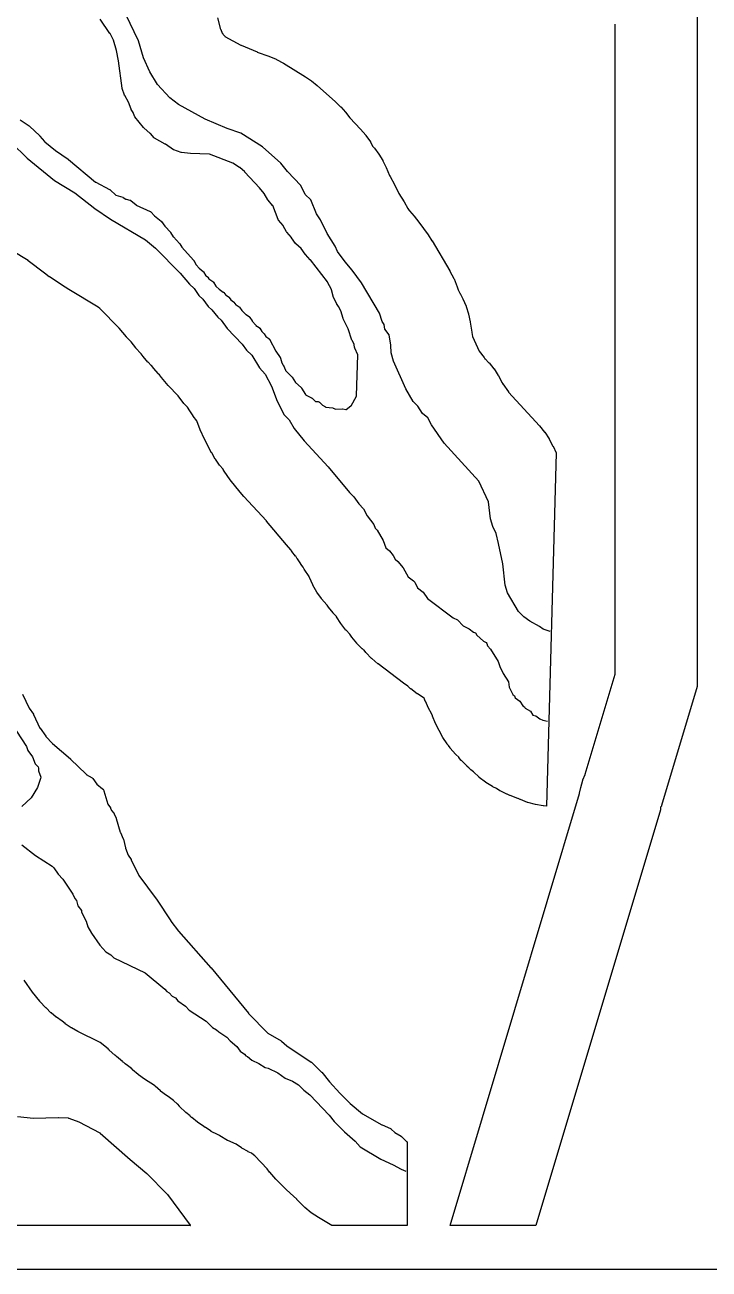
# Model space of a CAD drawing. Header units: millimetres. Extents: x 0 to 841, y 0 to 594.
# Drawn here: x 249 to 415.7, y 0 to 303.1 of the extents above; entities that cross this region are included whole.
import ezdxf

# ---------------------------------------------------------------- set-up
doc = ezdxf.new("R2010")
doc.units = ezdxf.units.MM
for name, color, linetype in [('CUT', 1, 'Continuous'), ('ENGRAVE', 5, 'Continuous'), ('SHEET_EDGE_DO_NOT_CUT', 8, 'Continuous')]:
    doc.layers.add(name, color=color, linetype=linetype)

msp = doc.modelspace()

# ---------------------------------------------------------------- linework, layer by layer
at = {"layer": 'CUT'}
for points in [[(412.83, 316.66), (412.84, 142.06), (412.84, 142.01), (412.83, 141.96), (412.82, 141.92), (404.15, 112.94), (404.14, 112.89), (404.12, 112.85), (404.09, 112.8), (403.9, 112.52), (403.9, 112.51), (403.9, 112.49), (403.87, 112.02), (403.86, 111.97), (403.85, 111.91), (373.52, 10.62), (352.64, 10.62), (384.16, 115.9), (384.17, 115.92), (384.44, 117.29), (384.45, 117.34), (384.99, 119.15), (385, 119.19), (385.55, 120.53), (385.56, 120.55), (392.83, 144.9), (392.84, 144.91), (392.84, 144.92), (392.83, 303.25)], [(295.9, 304.79), (296.71, 302.01), (296.72, 301.98), (297.11, 301.11), (297.13, 301.08), (297.33, 300.75), (297.34, 300.74), (297.35, 300.73), (297.72, 300.33), (297.73, 300.32), (297.74, 300.31), (301.64, 298.18), (301.67, 298.17), (305.62, 296.51), (305.63, 296.5), (308.41, 295.49), (308.44, 295.48), (310.24, 294.72), (310.28, 294.7), (312, 293.76), (312.02, 293.75), (317.35, 290.49), (317.37, 290.48), (318.83, 289.5), (318.86, 289.47), (320.22, 288.37), (320.24, 288.35), (324.68, 284.4), (324.7, 284.39), (325.94, 283.18), (325.97, 283.14), (327.1, 281.83), (327.12, 281.81), (328.18, 280.47), (328.19, 280.45), (330.77, 277.72), (330.79, 277.7), (332.06, 276.22), (332.09, 276.18), (333.19, 274.59), (333.22, 274.55), (333.83, 273.46), (333.83, 273.45), (333.84, 273.44), (334.13, 273.12), (334.16, 273.09), (335.23, 271.63), (335.26, 271.59), (336.2, 270.04), (336.22, 270), (337.02, 268.36), (337.03, 268.34), (337.87, 266.39), (337.87, 266.39), (337.88, 266.38), (337.99, 266.2), (338, 266.18), (339.06, 264.25), (339.07, 264.22), (340.12, 262.03), (340.14, 262), (341.4, 260.04), (341.42, 260.01), (342.32, 258.37), (342.34, 258.34), (342.68, 257.87), (342.7, 257.85), (343.87, 256.5), (343.89, 256.48), (345.01, 255.07), (345.02, 255.05), (347.25, 251.95), (347.27, 251.93), (348.2, 250.51), (348.21, 250.49), (352.58, 243.17), (352.59, 243.15), (353.56, 241.31), (353.58, 241.26), (354.35, 239.33), (354.36, 239.3), (354.61, 238.56), (354.62, 238.53), (354.98, 237.79), (355, 237.74), (355.02, 237.68), (355.02, 237.67), (355.03, 237.66), (355.73, 236.38), (355.75, 236.34), (356.52, 234.57), (356.53, 234.52), (357.12, 232.68), (357.13, 232.63), (357.53, 230.73), (357.53, 230.7), (357.93, 228.22), (357.93, 228.19), (358.04, 227.22), (358.04, 227.21), (358.05, 227.2), (359.68, 223.61), (359.68, 223.6), (359.69, 223.59), (360.89, 222.11), (360.92, 222.07), (361.12, 221.77), (361.12, 221.76), (361.13, 221.76), (362.08, 220.8), (362.11, 220.76), (363.29, 219.32), (363.32, 219.28), (364.35, 217.73), (364.38, 217.69), (365.26, 216.03), (365.27, 216.01), (365.42, 215.71), (365.42, 215.7), (365.43, 215.69), (366.81, 213.7), (366.83, 213.67), (374.36, 205.44), (374.38, 205.42), (375.63, 203.9), (375.66, 203.86), (376.74, 202.24), (376.77, 202.2), (377.69, 200.47), (377.71, 200.45), (378.45, 198.88), (376.1, 112.81), (375.35, 112.86), (375.3, 112.87), (373.43, 113.18), (373.39, 113.19), (371.56, 113.69), (371.51, 113.7), (369.74, 114.37), (369.7, 114.39), (369.19, 114.64), (369.16, 114.66), (367.23, 115.36), (367.2, 115.38), (366.49, 115.69), (366.46, 115.7), (364.79, 116.52), (364.75, 116.55), (363.91, 117.07), (363.89, 117.08), (363.01, 117.52), (362.96, 117.54), (361.31, 118.58), (361.27, 118.6), (359.73, 119.8), (359.69, 119.83), (358.34, 121.12), (358.33, 121.13), (357.7, 121.63), (357.67, 121.66), (357.2, 122.12), (357.18, 122.14), (356.8, 122.45), (356.76, 122.49), (355.38, 123.89), (355.35, 123.93), (354.76, 124.67), (354.73, 124.69), (353.99, 125.4), (353.95, 125.44), (352.67, 126.93), (352.64, 126.97), (352.26, 127.52), (352.24, 127.54), (351.94, 127.91), (351.91, 127.95), (350.86, 129.49), (350.83, 129.53), (349.93, 131.18), (349.92, 131.2), (349.07, 132.93), (349.06, 132.95), (348.31, 134.7), (348.29, 134.75), (348.1, 135.33), (348.1, 135.34), (348.09, 135.35), (347.38, 136.64), (347.37, 136.67), (346.59, 138.34), (346.58, 138.37), (346.31, 139.05), (346.31, 139.06), (346.3, 139.07), (346.08, 139.27), (346.07, 139.28), (346.06, 139.29), (344.66, 140.13), (344.62, 140.16), (343.04, 141.35), (343, 141.38), (342.37, 141.97), (342.36, 141.97), (342.35, 141.98), (341.28, 142.71), (341.26, 142.72), (335.05, 147.44), (335.03, 147.46), (333.51, 148.74), (333.47, 148.78), (332.09, 150.2), (332.06, 150.24), (331.64, 150.78), (331.63, 150.79), (331.62, 150.8), (331.25, 151.1), (331.22, 151.13), (329.9, 152.44), (329.87, 152.48), (328.68, 153.92), (328.65, 153.95), (328.16, 154.67), (328.16, 154.68), (328.15, 154.69), (327.26, 155.62), (327.23, 155.66), (326, 157.25), (325.97, 157.29), (324.95, 158.94), (324.94, 158.95), (324.94, 158.96), (324.13, 159.81), (324.1, 159.84), (323, 161.23), (322.97, 161.27), (322.67, 161.73), (322.66, 161.75), (322.65, 161.76), (322.6, 161.8), (322.56, 161.84), (321.3, 163.29), (321.26, 163.33), (320.15, 164.91), (320.12, 164.95), (319.16, 166.63), (319.14, 166.67), (318.35, 168.45), (318.34, 168.47), (318.26, 168.67), (318.25, 168.68), (318.25, 168.7), (317.07, 170.49), (317.04, 170.54), (316.81, 171.01), (316.8, 171.01), (316.8, 171.02), (316.26, 171.76), (316.25, 171.78), (315.41, 173.03), (315.39, 173.06), (315.14, 173.5), (315.13, 173.51), (315.12, 173.52), (314.99, 173.68), (314.96, 173.7), (314.07, 174.86), (314.06, 174.87), (313.8, 175.24), (313.78, 175.26), (312.74, 176.42), (312.72, 176.44), (307.9, 182.24), (307.89, 182.25), (302.36, 188.24), (302.35, 188.25), (301.44, 189.3), (301.43, 189.31), (299.05, 192.28), (299.03, 192.31), (297.58, 194.38), (297.56, 194.4), (297.31, 194.82), (297.3, 194.83), (297.3, 194.84), (296.45, 195.83), (296.43, 195.86), (295.42, 197.28), (295.4, 197.32), (294.52, 198.83), (294.51, 198.84), (292.76, 202.17), (292.75, 202.2), (291.75, 204.43), (291.74, 204.46), (290.91, 206.67), (290.9, 206.68), (290.89, 206.69), (290.02, 207.81), (289.99, 207.84), (289.19, 209.05), (289.18, 209.06), (288.62, 209.97), (288.61, 209.98), (288.6, 209.99), (287.8, 210.82), (287.76, 210.87), (286.34, 212.74), (286.32, 212.76), (283.94, 215.24), (283.92, 215.26), (282.28, 217.19), (282.26, 217.22), (281.81, 217.83), (281.8, 217.83), (281.8, 217.84), (281.5, 218.13), (281.47, 218.16), (280.4, 219.39), (280.39, 219.41), (279.83, 220.12), (279.81, 220.14), (279.01, 220.92), (278.98, 220.96), (277.83, 222.32), (277.81, 222.34), (277.31, 223), (277.28, 223.04), (276.04, 224.39), (276.01, 224.43), (274.9, 225.9), (274.88, 225.92), (274.88, 225.92), (274.88, 225.93), (274.87, 225.93), (273.79, 227.07), (273.77, 227.09), (272, 229.2), (271.99, 229.21), (267.29, 234.01), (267.27, 234.03), (266.86, 234.37), (266.86, 234.37), (266.85, 234.38), (259.7, 238.62), (259.69, 238.63), (258.81, 239.18), (258.8, 239.19), (254.98, 241.74), (254.96, 241.75), (253.8, 242.59), (253.78, 242.6), (249.84, 245.66), (249.82, 245.68), (245.9, 248.05)], [(247.82, 280.01), (250.08, 278.48), (250.11, 278.46), (250.15, 278.43), (252.62, 276.05), (252.65, 276.01), (253.82, 274.66), (253.83, 274.65), (253.84, 274.64), (256.46, 272.5), (256.48, 272.49), (259.58, 270.37), (259.62, 270.34), (266.24, 264.83), (266.25, 264.82), (266.26, 264.81), (269.66, 263.02), (269.7, 262.99), (269.73, 262.97), (269.77, 262.94), (271.16, 261.61), (271.17, 261.61), (271.18, 261.6), (272.85, 261.1), (272.9, 261.08), (272.95, 261.06), (273.63, 260.68), (273.64, 260.67), (273.65, 260.67), (274.61, 260.44), (274.65, 260.43), (274.7, 260.41), (274.74, 260.39), (274.78, 260.37), (274.82, 260.34), (276.09, 259.24), (276.1, 259.24), (276.11, 259.23), (279.56, 257.68), (279.61, 257.65), (279.65, 257.62), (279.69, 257.59), (279.73, 257.55), (280.55, 256.63), (280.56, 256.63), (280.57, 256.62), (282.18, 255.31), (282.21, 255.28), (282.24, 255.25), (282.27, 255.22), (283.13, 254.05), (283.15, 254.03), (284.46, 252.63), (284.5, 252.59), (284.52, 252.55), (285.17, 251.51), (285.18, 251.5), (285.19, 251.49), (286.68, 249.85), (286.71, 249.82), (286.74, 249.78), (287.26, 248.94), (287.27, 248.93), (287.27, 248.92), (290.08, 245.78), (290.11, 245.74), (290.14, 245.69), (290.72, 244.69), (290.72, 244.68), (290.73, 244.67), (291.47, 243.83), (291.48, 243.82), (291.49, 243.82), (292.42, 243.07), (292.46, 243.03), (292.5, 242.99), (292.53, 242.95), (293.13, 241.98), (293.14, 241.97), (293.15, 241.97), (293.48, 241.74), (293.51, 241.71), (293.55, 241.68), (293.58, 241.65), (293.6, 241.61), (293.84, 241.27), (293.85, 241.26), (293.86, 241.25), (294.81, 240.58), (294.85, 240.55), (294.88, 240.51), (294.91, 240.47), (294.94, 240.43), (295.56, 239.42), (295.57, 239.42), (295.58, 239.41), (296.31, 238.71), (296.32, 238.7), (296.33, 238.69), (297.35, 238.03), (297.39, 238), (297.43, 237.96), (297.47, 237.92), (298, 237.26), (298.01, 237.25), (298.02, 237.24), (298.63, 236.85), (298.67, 236.82), (298.71, 236.78), (298.74, 236.75), (298.77, 236.71), (299.17, 236.12), (299.18, 236.11), (299.18, 236.1), (299.86, 235.62), (299.89, 235.59), (299.92, 235.56), (299.95, 235.53), (300.44, 234.94), (300.45, 234.93), (300.46, 234.92), (301.19, 234.44), (301.23, 234.41), (301.26, 234.38), (301.29, 234.34), (301.32, 234.31), (301.86, 233.53), (301.87, 233.52), (301.87, 233.51), (302.88, 232.57), (302.89, 232.56), (302.89, 232.55), (303.7, 232.01), (303.74, 231.98), (303.78, 231.94), (303.81, 231.9), (303.84, 231.86), (304.38, 230.98), (304.39, 230.97), (304.39, 230.96), (305.29, 229.93), (305.3, 229.92), (305.32, 229.91), (306.09, 229.36), (306.13, 229.32), (306.17, 229.29), (306.2, 229.25), (306.23, 229.21), (306.72, 228.41), (306.73, 228.4), (306.74, 228.39), (307.26, 227.92), (307.29, 227.89), (307.32, 227.86), (307.34, 227.82), (307.74, 227.21), (307.74, 227.2), (307.75, 227.2), (308.44, 226.67), (308.48, 226.64), (308.52, 226.6), (308.55, 226.56), (308.58, 226.51), (310.13, 223.66), (310.14, 223.63), (311.2, 222.1), (311.23, 222.07), (311.25, 222.03), (311.26, 221.99), (311.28, 221.94), (311.58, 220.78), (311.58, 220.77), (311.59, 220.76), (311.98, 220.23), (312.01, 220.18), (312.04, 220.12), (312.51, 218.97), (312.52, 218.96), (312.53, 218.95), (314.06, 217.41), (314.1, 217.37), (314.13, 217.31), (314.93, 215.98), (314.94, 215.97), (314.95, 215.96), (316.33, 214.74), (316.37, 214.7), (316.41, 214.66), (316.44, 214.62), (317.35, 213.03), (317.36, 213.02), (317.37, 213.02), (318.87, 212.22), (318.9, 212.2), (318.94, 212.18), (318.97, 212.15), (319.81, 211.39), (319.81, 211.38), (319.83, 211.38), (320.34, 211.36), (320.4, 211.35), (320.45, 211.34), (320.5, 211.33), (320.66, 211.27), (320.7, 211.25), (320.75, 211.23), (320.79, 211.2), (320.83, 211.16), (321.51, 210.5), (321.52, 210.49), (321.53, 210.49), (322.27, 210.03), (322.28, 210.02), (322.29, 210.02), (324.02, 209.79), (324.07, 209.78), (324.11, 209.77), (324.16, 209.75), (324.75, 209.48), (324.76, 209.48), (324.78, 209.48), (326.38, 209.55), (326.43, 209.55), (326.49, 209.54), (327.25, 209.39), (327.26, 209.39), (327.27, 209.4), (328.45, 210.3), (328.46, 210.3), (328.47, 210.31), (329.85, 212.7), (329.85, 212.71), (329.85, 212.72), (330.15, 222.75), (330.15, 222.76), (330.15, 222.77), (329.41, 224.35), (329.39, 224.4), (329.37, 224.45), (329.36, 224.5), (329.27, 225.27), (329.27, 225.29), (329.26, 225.3), (328.73, 226.24), (328.71, 226.28), (328.69, 226.33), (327.8, 229.05), (327.8, 229.06), (327.79, 229.07), (326.57, 231.51), (326.55, 231.55), (326.54, 231.59), (325.99, 233.44), (325.99, 233.45), (325.98, 233.46), (325.45, 234.52), (325.45, 234.53), (325.44, 234.54), (325.07, 234.97), (325.04, 235), (325.02, 235.04), (325, 235.08), (324.27, 236.63), (324.25, 236.67), (324.24, 236.71), (323.72, 238.59), (323.72, 238.6), (323.71, 238.62), (322.73, 240.47), (322.72, 240.48), (322.71, 240.49), (318.58, 245.87), (318.56, 245.89), (317.35, 247.2), (317.3, 247.26), (316.34, 248.64), (316.33, 248.65), (316.32, 248.66), (315.02, 249.8), (314.99, 249.83), (314.96, 249.86), (314.93, 249.89), (314, 251.26), (313.98, 251.28), (312.84, 252.58), (312.81, 252.62), (312.78, 252.66), (311.91, 254.19), (311.9, 254.2), (311.9, 254.2), (310.82, 255.55), (310.79, 255.59), (310.76, 255.63), (310.74, 255.68), (309.4, 259.11), (309.39, 259.12), (309.38, 259.13), (308.27, 260.43), (308.24, 260.46), (308.22, 260.5), (307.33, 262.01), (307.31, 262.04), (306.19, 263.43), (306.17, 263.45), (302.61, 267.26), (302.59, 267.28), (301.35, 268.33), (301.32, 268.36), (299.68, 269.39), (299.67, 269.39), (299.66, 269.4), (293.96, 271.6), (293.95, 271.6), (293.93, 271.6), (289.38, 271.77), (289.34, 271.77), (287.18, 272.03), (287.13, 272.04), (287.08, 272.05), (285.33, 272.65), (285.29, 272.66), (285.25, 272.68), (285.21, 272.71), (283.23, 274.06), (283.21, 274.07), (280.62, 275.49), (280.59, 275.51), (280.55, 275.54), (280.52, 275.57), (280.49, 275.6), (279.58, 276.65), (279.58, 276.66), (279.57, 276.66), (278, 278.02), (277.96, 278.05), (277.93, 278.08), (275.81, 280.71), (275.78, 280.76), (275.76, 280.8), (275.73, 280.85), (275.39, 281.76), (275.38, 281.77), (275.38, 281.78), (274.93, 282.52), (274.9, 282.57), (274.88, 282.61), (274.29, 284.29), (274.28, 284.31), (274.28, 284.32), (273.33, 285.87), (273.3, 285.92), (273.28, 285.97), (272.73, 287.64), (272.71, 287.68), (272.7, 287.73), (271.84, 294.35), (271.83, 294.37), (271.32, 296.87), (271.32, 296.89), (270.58, 299.4), (270.57, 299.41), (270.57, 299.42), (269.76, 300.97), (269.74, 301), (267.35, 304.52)], [(248.46, 140.09), (250.03, 136.67), (250.04, 136.66), (250.05, 136.65), (251.07, 135.22), (251.09, 135.18), (251.11, 135.14), (252.68, 131.78), (252.68, 131.77), (252.69, 131.76), (254.1, 129.8), (254.12, 129.77), (255.71, 128.07), (255.73, 128.05), (260.13, 124.29), (260.16, 124.26), (263.93, 120.54), (263.94, 120.53), (263.95, 120.52), (265.39, 119.69), (265.43, 119.67), (265.47, 119.64), (265.5, 119.61), (265.53, 119.58), (265.56, 119.54), (266.52, 118.13), (266.53, 118.12), (266.54, 118.11), (267.91, 117.04), (267.95, 117.01), (267.98, 116.97), (268.02, 116.93), (268.04, 116.89), (268.21, 116.57), (268.23, 116.53), (268.25, 116.48), (269.19, 113.29), (269.19, 113.28), (269.2, 113.27), (269.84, 112.38), (269.87, 112.34), (269.89, 112.31), (269.9, 112.27), (270.12, 111.73), (270.12, 111.72), (270.13, 111.7), (270.68, 111.06), (270.7, 111.03), (270.73, 110.99), (270.75, 110.95), (271.23, 109.88), (271.26, 109.81), (272.26, 106.41), (272.27, 106.38), (272.97, 104.84), (272.99, 104.8), (273, 104.75), (273.49, 102.6), (273.5, 102.59), (273.5, 102.58), (274.2, 100.83), (274.2, 100.82), (274.21, 100.81), (274.9, 99.78), (274.92, 99.74), (274.94, 99.71), (276.75, 95.88), (276.75, 95.87), (276.76, 95.86), (281.02, 90.17), (281.04, 90.14), (284.56, 84.82), (284.57, 84.8), (286.45, 82.32), (286.46, 82.3), (294.35, 73.43), (294.36, 73.42), (303.49, 62.32), (303.5, 62.3), (308.19, 57.47), (308.2, 57.46), (308.21, 57.46), (311.44, 55.6), (311.49, 55.58), (311.53, 55.55), (312.82, 54.4), (312.85, 54.38), (318.78, 50.44), (318.82, 50.41), (318.85, 50.38), (321.29, 47.99), (321.33, 47.95), (323.21, 45.61), (323.22, 45.59), (325.71, 42.89), (325.72, 42.88), (328.21, 40.39), (328.23, 40.37), (331.24, 37.84), (331.25, 37.84), (331.26, 37.83), (336, 35.14), (336.03, 35.13), (338.12, 34.22), (338.17, 34.19), (338.22, 34.16), (338.26, 34.13), (339.17, 33.28), (339.18, 33.27), (339.19, 33.27), (340.68, 32.35), (340.73, 32.32), (340.77, 32.28), (341.99, 31.1), (342, 31.09), (342.01, 31.09), (342.16, 31.03), (342.16, 10.62), (323.79, 10.62), (320.53, 12.56), (320.51, 12.57), (318.79, 13.71), (318.75, 13.74), (317.18, 15.05), (317.14, 15.08), (315.7, 16.55), (315.68, 16.57), (315.31, 16.99), (315.29, 17.02), (313.62, 18.49), (313.61, 18.5), (312.67, 19.39), (312.66, 19.4), (310.21, 21.87), (310.19, 21.89), (308.67, 23.62), (308.65, 23.64), (308.04, 24.42), (308.02, 24.44), (305.01, 27.6), (305.01, 27.61), (305, 27.61), (304.72, 27.83), (304.7, 27.84), (304.25, 28.24), (304.24, 28.24), (304.23, 28.25), (303.45, 28.6), (303.41, 28.62), (301.86, 29.49), (301.82, 29.51), (300.5, 30.42), (300.49, 30.42), (300.48, 30.43), (298.46, 31.32), (298.41, 31.35), (296.5, 32.46), (296.48, 32.48), (296.27, 32.62), (296.26, 32.62), (296.25, 32.63), (295.94, 32.77), (295.92, 32.78), (294.43, 33.55), (294.39, 33.57), (292.98, 34.46), (292.94, 34.49), (292.27, 34.99), (292.26, 35), (291.12, 35.75), (291.09, 35.78), (289.66, 36.92), (289.63, 36.95), (289.27, 37.29), (289.25, 37.31), (288.23, 38.12), (288.19, 38.16), (286.71, 39.62), (286.68, 39.66), (286.24, 40.19), (286.24, 40.2), (286.23, 40.21), (285.24, 41.09), (285.21, 41.11), (285.21, 41.11), (283.92, 42.05), (283.91, 42.06), (283.54, 42.28), (283.5, 42.31), (282.08, 43.37), (282.04, 43.4), (280.72, 44.6), (280.7, 44.61), (280.58, 44.73), (280.57, 44.74), (280.56, 44.74), (278.19, 46.27), (278.17, 46.28), (276.67, 47.35), (276.63, 47.38), (275.25, 48.58), (275.22, 48.61), (275, 48.83), (274.99, 48.84), (274.98, 48.85), (274.9, 48.9), (274.88, 48.92), (273.46, 50), (273.43, 50.03), (273.13, 50.3), (273.1, 50.33), (272.81, 50.52), (272.77, 50.55), (271.32, 51.77), (271.29, 51.8), (270.97, 52.13), (270.95, 52.14), (269.57, 53.35), (269.53, 53.39), (269.33, 53.62), (269.3, 53.64), (267.39, 55.21), (267.38, 55.22), (267.37, 55.23), (261.92, 57.9), (261.9, 57.91), (260.34, 58.77), (260.3, 58.79), (258.83, 59.78), (258.79, 59.81), (258.07, 60.4), (258.06, 60.41), (256.69, 61.36), (256.66, 61.38), (255.38, 62.44), (255.35, 62.47), (254.16, 63.64), (254.14, 63.65), (252.67, 65.23), (252.65, 65.26), (250.86, 67.47), (250.83, 67.5), (248.81, 70.42)], [(247.21, 37.14), (251.09, 36.81), (251.12, 36.81), (257.14, 36.92), (257.17, 36.92), (259.55, 36.82), (259.6, 36.81), (259.66, 36.8), (259.71, 36.79), (262.12, 35.86), (262.16, 35.84), (267.29, 33.22), (267.32, 33.2), (267.36, 33.18), (267.39, 33.15), (274.67, 26.67), (274.67, 26.67), (278.7, 23.3), (278.73, 23.26), (283.69, 18.24), (283.74, 18.19), (289.26, 10.74), (289.29, 10.7), (289.31, 10.66), (289.33, 10.62), (185.65, 10.62)]]:
    msp.add_lwpolyline(points, dxfattribs=at)
at = {"layer": 'ENGRAVE'}
for points in [[(376.96, 155.32), (375.28, 155.88), (374.41, 156.53), (372.05, 157.84), (370.61, 158.91), (369.3, 160.18), (366.61, 164.79), (366.03, 166.59), (365.43, 171.79), (364.45, 176.8), (363.81, 179.18), (363.04, 180.94), (362.48, 182.79), (361.99, 186.88), (359.61, 191.93), (351.14, 201.19), (348.06, 205.65), (347.22, 207.42), (345.86, 208.44), (344.79, 210.25), (343.59, 211.34), (341.87, 214.44), (338.79, 221.22), (338.29, 223.19), (338.18, 225.06), (337.78, 227.57), (336.73, 228.95), (336.52, 230.09), (336.1, 230.85), (335.41, 232.92), (331.03, 240.26), (328.78, 243.37), (327.04, 245.38), (325.19, 247.91), (324.59, 249.2), (322.63, 252.25), (321.03, 255.59), (320.1, 257.09), (318.65, 260.45), (317.32, 261.81), (316.25, 263.97), (313.02, 267.38), (311.39, 269.45), (306.94, 273.42), (301.59, 276.69), (298.32, 277.88), (292.96, 280.13), (286.47, 283.68), (284.32, 285.36), (281.36, 288.57), (279.42, 291.67), (277.89, 295.09), (276.69, 299.25), (273.64, 305.63)], [(245.77, 274.36), (249.58, 270.63), (256.24, 265.17), (261.18, 262.18), (266.06, 258.38), (269.9, 255.82), (278.42, 250.77), (280.85, 248.75), (286.82, 242.65), (289.1, 239.94), (290.27, 238.85), (291.39, 237.21), (292.35, 236.26), (293.69, 234.51), (294.55, 233.73), (296.04, 231.87), (296.81, 231.17), (298.33, 229.13), (301.99, 225.33), (302.98, 223.84), (304.31, 222.61), (306.19, 219.57), (307.53, 217.99), (309.11, 215.1), (310.47, 211.48), (312.22, 208.13), (313.37, 206.9), (314.65, 204.8), (317.04, 201.81), (322.94, 195.43), (328.11, 189.22), (329.18, 188.12), (330.36, 186.46), (331.55, 185.23), (332.42, 183.54), (334, 181.38), (334.37, 180.52), (334.82, 180.03), (336.27, 177.53), (336.99, 175.69), (337.82, 174.99), (338.77, 173.87), (339.21, 172.94), (339.86, 172.42), (341.21, 170.86), (342.42, 168.67), (343.69, 167.7), (343.99, 167.33), (344.67, 165.93), (346.07, 164.88), (347.14, 163.37), (353.37, 158.64), (354.45, 158.14), (355.84, 156.72), (357.27, 155.95), (358.3, 155.18), (358.79, 154.99), (359.13, 154.45), (360.72, 152.97), (361.41, 152.62), (361.57, 152.37), (361.72, 151.87), (362.46, 151.04), (364.32, 148.06), (364.73, 146.77), (365.52, 145.07), (366.81, 143.08), (367.03, 141.73), (367.89, 139.98), (368.3, 139.67), (368.48, 139.19), (369.62, 138.38), (370.31, 137.2), (370.71, 137.01), (370.94, 136.62), (372.17, 135.91), (372.75, 134.98), (373.53, 134.81), (374.48, 134.02), (375.22, 133.7), (376.36, 133.5)], [(246.97, 131.06), (249.44, 127.33), (249.75, 126.35), (250.88, 124.83), (251.51, 123.1), (252.22, 122.37), (252.32, 122.04), (252.29, 121.38), (252.88, 119.84), (252.84, 119.54), (252.08, 117.3), (250.52, 114.83), (248.26, 112.7)], [(248.24, 103.38), (251.63, 100.74), (255.63, 98.15), (256.06, 97.72), (257.1, 96.23), (258.24, 94.97), (260.68, 91.34), (261.18, 90.27), (261.62, 89.79), (261.93, 88.52), (262.77, 87.36), (262.84, 86.93), (263.96, 84.8), (264.32, 83.41), (265.23, 81.84), (267.27, 78.9), (268.76, 77.3), (269.96, 76.55), (270.72, 75.86), (278.28, 72.15), (283.14, 68.16), (283.56, 67.65), (284.17, 67.27), (284.88, 66.47), (285.67, 66.09), (286.27, 65.36), (288.18, 64.04), (289, 63.09), (293.14, 60.43), (294.75, 58.84), (295.68, 58.33), (296.23, 57.8), (298.18, 56.52), (299, 55.59), (300.68, 54.21), (301.5, 53.09), (302.55, 52.34), (302.86, 51.95), (303.29, 51.79), (304.33, 50.93), (306.04, 50.13), (307.55, 49.14), (308.29, 48.95), (310.64, 47.81), (312.39, 46.49), (314.19, 45.78), (315.68, 44.9), (316.99, 43.62), (318.47, 42.47), (323.18, 37.52), (324.4, 35.96), (326.87, 33.48), (329.49, 31.15), (330.71, 29.77), (335.73, 26.8), (338.78, 25.43), (340.71, 24.31), (341.86, 23.88)]]:
    msp.add_lwpolyline(points, dxfattribs=at)
at = {"layer": 'SHEET_EDGE_DO_NOT_CUT'}
msp.add_lwpolyline([(0, 0), (841, 0), (841, 594), (0, 594)], close=True, dxfattribs=at)

doc.saveas('drawing.dxf')
